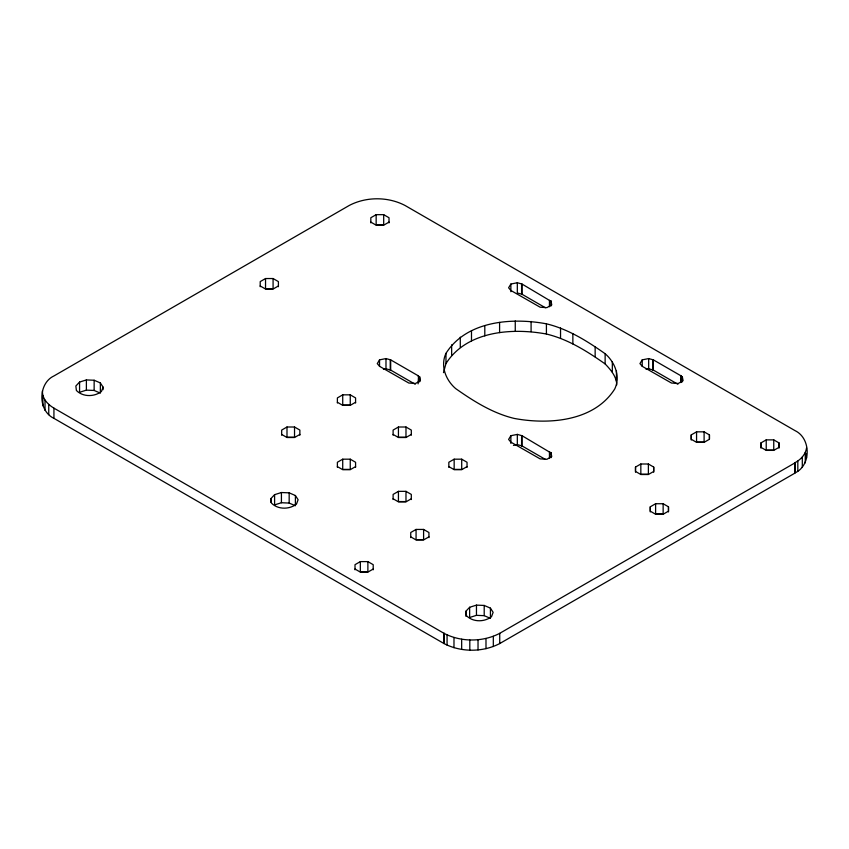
<?xml version="1.0" encoding="UTF-8"?>
<svg xmlns="http://www.w3.org/2000/svg" width="849" height="849" viewBox="0 0 849 849"><rect width="100%" height="100%" fill="white"/><g stroke="black" fill="none" stroke-linecap="round" stroke-linejoin="round"><path stroke-width="1.27" d="M635.508 467.077L635.508 471.439L640.836 474.517L648.381 474.517L653.709 471.439L653.709 467.077L648.381 464L640.836 464L635.508 467.077L635.508 472.193M650.27 506.811L650.27 511.172L655.608 514.25L663.143 514.25L668.481 511.172L668.481 506.811L663.143 503.733L655.608 503.733L650.27 506.811L650.27 511.926M691.235 434.911L691.235 439.262L696.562 442.34L704.108 442.34L709.435 439.262L709.435 434.911L704.108 431.833L696.562 431.833L691.235 434.911L691.235 440.015M760.884 442.955L760.884 447.306L766.222 450.384L773.757 450.384L779.085 447.306L779.085 442.955L773.757 439.878L766.222 439.878L760.884 442.955L760.884 448.06M794.908 462.737L795.067 473.042L499.732 643.553C482.678 652.478 460.901 652.372 444.006 643.553L53.933 418.345C37.568 410.661 38.131 383.249 53.933 375.958L349.268 205.447C366.322 196.522 388.099 196.628 404.994 205.447L795.067 430.655C811.156 438.307 811.336 465.592 794.908 472.946L794.908 462.737C800.639 459.744 805.595 454.512 806.55 447.932M445.969 353.364C440.153 365.813 445.725 380.002 455.616 388.555C473.583 401.195 492.738 413.293 514.335 418.451C548.9 424.871 594.236 421.475 614.782 388.906C620.598 376.457 615.026 362.268 605.135 353.715C587.168 341.075 568.013 328.977 546.416 323.819C511.851 317.399 466.515 320.795 445.969 353.364L445.969 363.584L443.486 372.626M103.079 387.133L101.424 391.516C94.26 397.024 82.884 397.109 76.399 390.487L75.848 386.008L79.573 382.071L86.386 379.928L94.143 380.246L100.362 382.931L103.079 387.133L103.079 389.691M379.535 359.87L377.274 363.605L379.535 366.312L379.535 359.87L385.987 358.575L390.678 359.87L418.536 375.958L418.111 383.865M549.452 300.376L522.018 284.044L517.328 282.738L510.875 284.044L508.615 287.769L510.875 290.485L540.113 307.2L546.905 307.646L551.744 304.855L550.98 300.928L549.452 300.376L549.452 306.765M549.452 452.029L522.018 435.707L517.328 434.401L510.875 435.707L508.615 439.432L510.875 442.138L540.113 458.863L546.905 459.298L551.744 456.507L550.98 452.591L549.452 452.029L549.452 458.418M642.215 359.87L639.955 363.605L642.215 366.312L642.215 359.87L648.668 358.575L653.359 359.87L681.216 375.958L681.216 382.347M445.969 363.584C466.515 331.004 511.851 327.608 546.416 334.028C568.013 339.186 587.168 351.295 605.135 363.934C610.643 369.686 616.544 376.478 616.788 384.852M270.884 498.607L274.598 494.67L281.422 492.526L289.169 492.844L295.399 495.529L298.116 499.732L296.46 504.126C289.297 509.633 277.91 509.718 271.436 503.086L270.884 498.607L270.884 502.438M465.91 611.216L469.635 607.279L476.459 605.125L484.206 605.443L490.425 608.139L493.142 612.341L491.497 616.724C484.333 622.232 472.946 622.317 466.462 615.684L465.91 611.216L465.91 616.321M278.408 286.718L278.408 281.613L273.081 278.536L265.535 278.536L260.208 281.613L260.208 286.718M389.022 222.863L389.022 217.747L383.695 214.67L376.149 214.67L370.822 217.747L370.822 222.863M278.408 285.964L273.081 289.042L265.535 289.042L260.208 285.964M389.022 222.098L383.695 225.187L376.149 225.187L370.822 222.098M299.867 435.197L299.867 430.082L294.529 427.005L286.994 427.005L281.666 430.082L281.666 435.197M355.582 403.02L355.582 397.916L350.255 394.838L342.72 394.838L337.382 397.916L337.382 403.02M383.408 369.304L385.987 368.784L390.678 370.09L415.193 384.247M517.328 282.738L517.328 292.958L522.018 294.263L545.419 307.773M299.867 434.433L294.529 437.511L286.994 437.511L281.666 434.433M355.582 402.267L350.255 405.344L342.72 405.344L337.382 402.267M355.582 467.364L355.582 462.259L350.255 459.182L342.72 459.182L337.382 462.259L337.382 467.364M411.309 435.197L411.309 430.082L405.981 427.005L398.436 427.005L393.108 430.082L393.108 435.197M355.582 466.61L350.255 469.688L342.72 469.688L337.382 466.61M411.309 434.433L405.981 437.511L398.436 437.511L393.108 434.433M411.309 499.541L411.309 494.426L405.981 491.348L398.436 491.348L393.108 494.426L393.108 499.541M467.035 467.364L467.035 462.259L461.707 459.182L454.162 459.182L448.834 462.259L448.834 467.364M411.309 498.777L405.981 501.855L398.436 501.855L393.108 498.777M467.035 466.61L461.707 469.688L454.162 469.688L448.834 466.61M513.454 445.396L517.328 444.611L522.018 445.916L545.419 459.426M646.089 369.304L648.668 368.784L653.359 370.09L677.873 384.247M680.792 382.591L681.216 375.958M373.21 569.796L373.21 564.681L367.882 561.603L360.337 561.603L355.009 564.681L355.009 569.796M428.936 537.619L428.936 532.514L423.598 529.436L416.063 529.436L410.736 532.514L410.736 537.619M373.21 569.032L367.882 572.12L360.337 572.12L355.009 569.032M428.936 536.865L423.598 539.943L416.063 539.943L410.736 536.865M42.45 390.858C42.015 398.478 47.788 404.506 53.933 408.136L444.006 633.333C460.901 642.162 482.678 642.258 499.732 633.333L795.067 462.822M99.322 392.694L94.143 390.455L86.386 390.137L79.573 392.291L79.573 382.071M295.399 495.529L295.399 505.749L289.169 503.064L281.422 502.735L274.598 504.89L274.598 494.67M490.425 618.348L484.206 615.663L476.459 615.345L469.635 617.488L469.635 607.279M680.792 376.203L682.32 376.754L683.084 380.681L678.245 383.472L671.453 383.026L642.215 366.312M418.111 376.203L419.639 376.754L420.404 380.681L415.564 383.472L408.772 383.026L379.535 366.312M806.115 453.398L806.55 458.142M805.266 452.623L805.266 462.843M802.305 457.07L802.305 467.279M797.827 461.06L797.827 471.269M779.085 442.955L779.085 448.06M773.757 439.878L773.757 450.087L766.222 450.087L766.222 439.878M709.435 434.911L709.435 438.742M704.108 431.833L704.108 442.042L696.562 442.042L696.562 431.833M682.32 376.754L682.32 381.87M668.481 506.811L668.481 511.926M663.143 503.733L663.143 513.953L655.608 513.953L655.608 503.733M653.709 467.077L653.709 472.193M653.359 359.87L653.359 370.09M652.934 360.114L652.934 370.334M648.668 358.575L648.668 368.784M648.381 464L648.381 474.22L640.836 474.22L640.836 464M616.438 370.716L616.438 380.936M612.331 361.876L612.331 372.095M605.135 353.715L605.135 363.934M595.149 346.604L595.149 356.813M572.863 333.731L572.863 343.951M560.542 327.969L560.542 338.189M550.98 300.928L550.98 306.033M550.98 452.591L550.98 457.696M546.416 323.819L546.416 334.028M531.092 321.453L531.092 331.662M522.018 284.044L522.018 294.263M522.018 435.707L522.018 445.916M521.594 284.288L521.594 294.507M521.594 435.951L521.594 446.16M517.328 434.401L517.328 444.611M515.258 320.964L515.258 331.184M510.875 284.044L510.875 291.706M510.875 435.707L510.875 443.369M499.732 633.333L499.732 643.553M499.594 322.397L499.594 332.617M493.322 636.326L493.322 646.545M490.425 608.139L490.425 617.074M485.989 638.49L485.989 648.7M484.8 325.687L484.8 335.896M484.206 605.443L484.206 615.663M478.029 639.721L478.029 649.931M476.459 605.125L476.459 615.345M471.492 330.664L471.492 340.884M469.805 639.966L469.805 650.185M461.707 459.182L461.707 469.391L454.162 469.391L454.162 459.182M461.665 639.223L461.665 649.443M460.285 337.138L460.285 347.358M453.982 637.514L453.982 647.734M451.647 344.821L451.647 355.031M447.073 634.925L447.073 645.144M444.154 633.248L444.154 643.457M444.006 633.333L444.006 643.553M423.598 529.436L423.598 539.646L416.063 539.646L416.063 529.436M419.639 376.754L419.639 381.87M405.981 427.005L405.981 437.224L398.436 437.224L398.436 427.005M405.981 491.348L405.981 501.568L398.436 501.568L398.436 491.348M390.678 359.87L390.678 370.09M390.253 360.114L390.253 370.334M385.987 358.575L385.987 368.784M383.695 214.67L383.695 224.889L376.149 224.889L376.149 214.67M367.882 561.603L367.882 571.823L360.337 571.823L360.337 561.603M350.255 394.838L350.255 405.047L342.72 405.047L342.72 394.838M350.255 459.182L350.255 469.391L342.72 469.391L342.72 459.182M294.529 427.005L294.529 437.224L286.994 437.224L286.994 427.005M289.169 492.844L289.169 503.064M281.422 492.526L281.422 502.735M273.081 278.536L273.081 288.745L265.535 288.745L265.535 278.536M100.362 382.931L100.362 393.151M94.143 380.246L94.143 390.455M86.386 379.928L86.386 390.137M53.933 408.136L53.933 418.345M48.754 404.432L48.754 414.652M45.018 400.197L45.018 410.417M42.885 395.602L42.885 405.822"/></g></svg>
